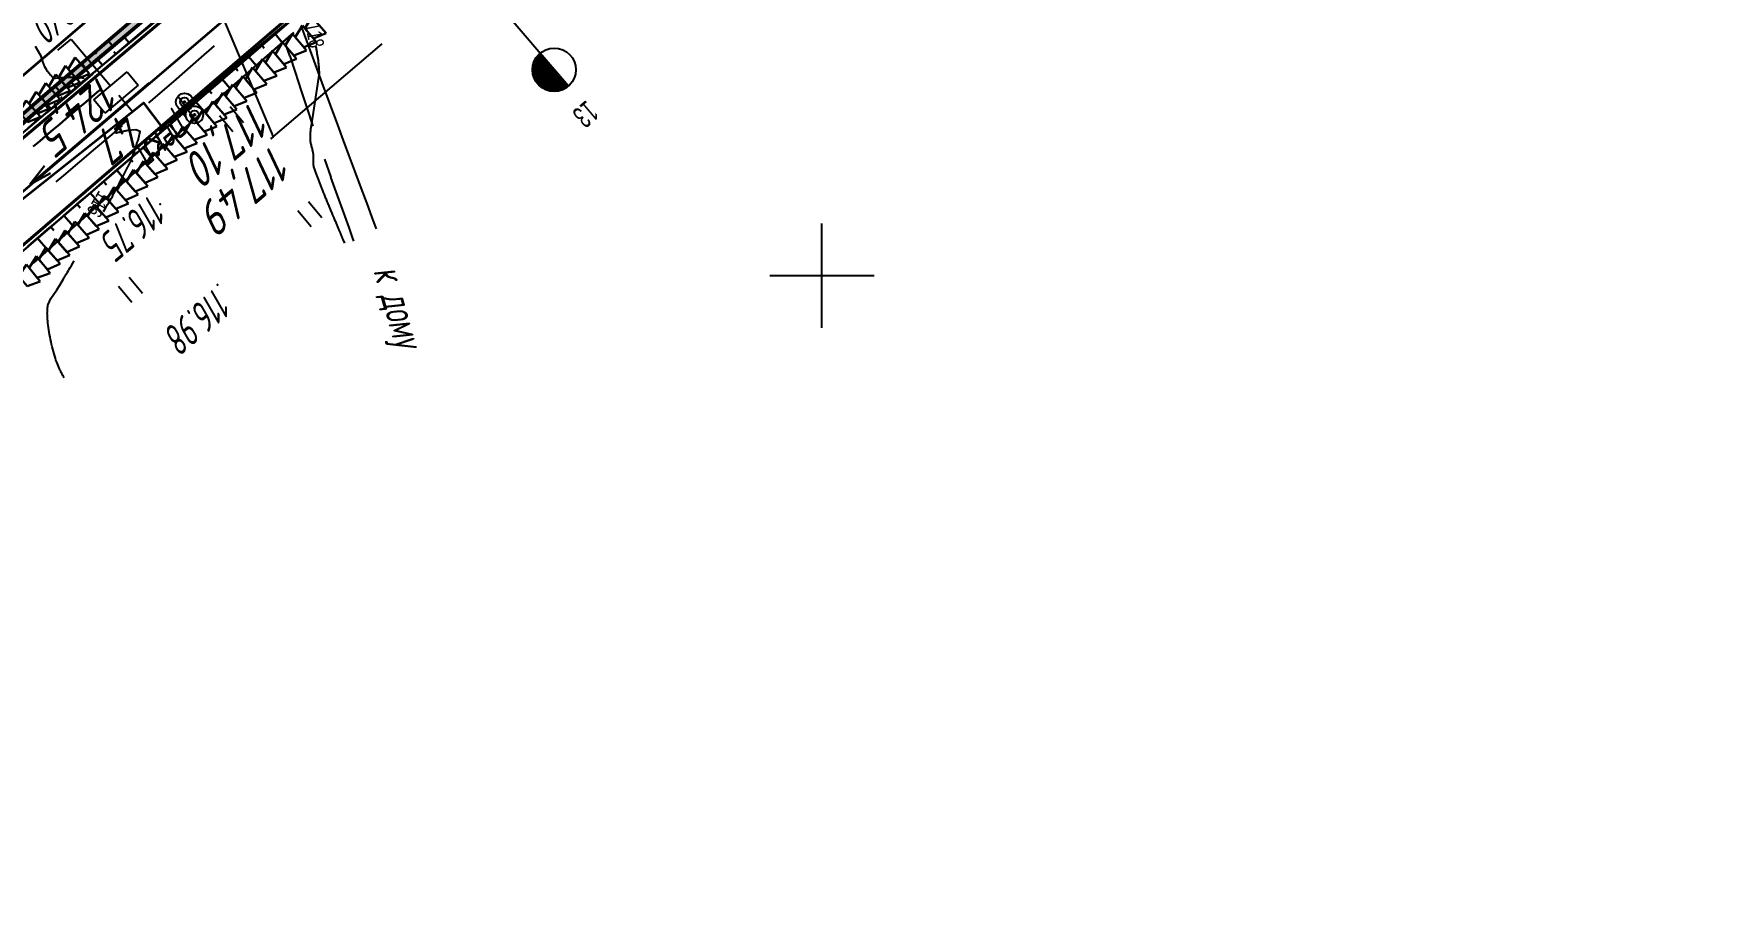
# Model space of a CAD drawing. Header units: millimetres. Extents: x -1799 to 6962, y -1020 to 4121.
# Drawn here: x 6703.7 to 6896, y -992.2 to -893.6 of the extents above; entities that cross this region are included whole.
import ezdxf
from ezdxf import colors
from ezdxf.entities.mleader import LeaderData, LeaderLine
from ezdxf.math import Vec2, Vec3

# ---------------------------------------------------------------- set-up
doc = ezdxf.new("R2010")
doc.units = ezdxf.units.MM
doc.linetypes.add('CONTI', pattern=[0])
for name, color, linetype, lineweight in [('10', 1, 'Continuous', 35), ('КОПИЯ_ОСЬ_13_ОТКОСЫ', 7, 'Continuous', 30), ('КОПИЯ_ОСЬ_ОТКОСЫ', 7, 'Continuous', 30), ('Огражд-перила', 1, 'ограждение2', 40), ('ОСЬ_ВЕРХ_ПОКРЫТИЯ_ГРАНИЦЫ_ПОЛОС', 7, 'Continuous', 30), ('ОСЬ_ВЕРХ_ПОКРЫТИЯ_ОСЬ', 1, 'Continuous', 30), ('Отметки', 5, 'Continuous', 30), ('Тротуар', 40, 'Continuous', 35), ('Уклоны ПЧ', 5, 'Continuous', 30)]:
    doc.layers.add(name, color=color, linetype=linetype, lineweight=lineweight)
for name, color, linetype in [('GOR_BDEFAULT', 212, 'CONTI'), ('NAD_MDEFAULT', 7, 'CONTI'), ('PI_OTDEFAULT', 172, 'CONTI'), ('PI_TTDEFAULT', 5, 'CONTI'), ('SETKR', 2, 'CONTI'), ('SIT_LDEFAULT', 7, 'CONTI'), ('USLZNDEFAULT', 7, 'CONTI'), ('канава', 7, 'Continuous'), ('КОПИЯ_ОСЬ_ТАНГЕНСЫ', 1, 'Continuous'), ('ОСЬ_ВЕРХ_ПОКРЫТИЯ_КИЛОМЕТЫ', 1, 'Continuous'), ('ОСЬ_ВЕРХ_ПОКРЫТИЯ_ПИКЕТЫ', 1, 'Continuous'), ('ОСЬ_ВЕРХ_ПОКРЫТИЯ_ТАНГЕНСЫ', 1, 'Continuous'), ('разметка', 7, 'Continuous')]:
    doc.layers.add(name, color=color, linetype=linetype)
doc.layers.get('КОПИЯ_ОСЬ_ОТКОСЫ').off()
doc.styles.add('eskd', font='spds.shx', dxfattribs={"width": 1.2, "oblique": 15})
doc.styles.add('SHRFT', font='TXT', dxfattribs={"width": 3.5})
doc.styles.get("Standard").update_dxf_attribs({"font": 'arial.ttf'})
doc.styles.add('ГОСТ', font='', dxfattribs={"oblique": 15, "height": 4})
doc.styles.get('ГОСТ').set_extended_font_data('GOST type A')
doc.linetypes.add('ограждение2', pattern='A,0.25,-0.1,[132,ltypeshp.shx,S=0.1,R=0,X=-0.1,Y=0],-0.1,1', length=1.45)

# ---------------------------------------------------------------- blocks, each defined once
blk = doc.blocks.new('BL_333')
at = {"color": 0}
for p, q in [((0, -6), (0, 6)), ((-6, 0), (6, 0))]:
    blk.add_line(p, q, dxfattribs=at)
blk = doc.blocks.new('BL_2011')
at = {"color": 0}
for p, q in [((0, 0), (0, 2.4)), ((1.6, 0), (1.6, 2.4))]:
    blk.add_line(p, q, dxfattribs=at)
blk = doc.blocks.new('BL_22')
at = {"color": 0}
for radius in [1, 0.5, 0.1]:
    blk.add_circle((0, 0), radius, dxfattribs=at)
blk = doc.blocks.new('BL_13')
at = {"color": 0}
for p, q in [((-2.5, 7), (-2.5, 9)), ((-2.5, 9), (2.5, 9)), ((2.5, 9), (2.5, 7)), ((0, 7), (-2.5, 7)), ((0, 0), (0, 7)), ((2.5, 7), (0, 7)), ((2, 0), (0, 0))]:
    blk.add_line(p, q, dxfattribs=at)
blk = doc.blocks.new('6')
at = {"layer": 'канава', "color": 5, "linetype": 'Continuous', "lineweight": 30}
for p, q in [((-1.5, -1.25), (-1.5, 1.25)), ((0, 0.75), (-1.5, 1.25)), ((0, 0.75), (0, -0.75)), ((0, -0.75), (-1.5, -1.25))]:
    blk.add_line(p, q, dxfattribs=at)
blk = doc.blocks.new('*U60')
at = {"layer": 'КОПИЯ_ОСЬ_13_ОТКОСЫ'}
for points in [[(155.14, -768.55), (139.83, -781.42), (124.64, -794.43)], [(154.58, -767.89), (124.23, -793.95)], [(141.78, -778.88), (142.23, -779.4)], [(140.27, -780.18), (140.42, -780.35)], [(137.23, -782.79), (137.37, -782.95)], [(138.75, -781.48), (139.18, -781.98)], [(135.71, -784.09), (136.14, -784.58)], [(134.2, -785.39), (134.34, -785.56)]]:
    blk.add_lwpolyline(points, dxfattribs=at)
blk = doc.blocks.new('_None')
blk = doc.blocks.new('Стрелка')
at = {"layer": 'Уклоны ПЧ', "ltscale": 2}
for points in [[(-0.02, -0.05), (-0.02, 17.97)], [(-0.02, -0.05), (-0.58, 2.62)], [(-0.02, -0.05), (0.53, 2.62)]]:
    blk.add_lwpolyline(points, dxfattribs=at)

msp = doc.modelspace()

# ---------------------------------------------------------------- hatches: boundary and pattern name
at = {"layer": 'Тротуар', "lineweight": 30, "ltscale": 7}
msp.add_hatch(color=256, dxfattribs=at).paths.add_polyline_path([(6726.22, -882.14), (6715.69, -891.38), (6704.52, -900.89), (6695.62, -908.73), (6680.4, -921.57), (6674.05, -926.55), (6659.84, -937.2), (6652.05, -940.83), (6652.87, -941.55), (6660, -938.23), (6660.36, -938.06), (6660.96, -937.61), (6674.66, -927.34), (6681.03, -922.35), (6696.27, -909.49), (6705.37, -901.48), (6716.08, -892.42), (6726.48, -883.18)])

# ---------------------------------------------------------------- linework, layer by layer
at = {"layer": '10'}
for points in [[(6665.7, -943.57), (6667.66, -946.11), (6693.42, -926.39), (6690.16, -922.25), (6716.35, -901.53), (6718.5, -904.33), (6768.79, -862.3), (6777.19, -859.55), (6869.69, -782.43), (6884.53, -761.72), (6893.7, -739.66), (6896.04, -716.23), (6894.48, -695.14), (6882.06, -646.69)], [(6690.16, -922.25), (6716.35, -901.53), (6718.5, -904.33), (6768.79, -862.3), (6777.19, -859.55), (6869.69, -782.43), (6884.53, -761.72), (6893.7, -739.66), (6896.04, -716.23)], [(6868.47, -727.07), (6863.26, -739.04), (6864.27, -742.9), (6853.35, -765.16), (6762.27, -847.2), (6690.79, -908.35)], [(6864.27, -742.9), (6853.35, -765.16), (6762.27, -847.2), (6690.79, -908.35), (6671.23, -925.92), (6669.59, -927.4), (6663.49, -936.09), (6660.84, -942.24), (6644.66, -936.02), (6598.01, -978.06), (6595.6, -980), (6609.77, -992.21), (6612.62, -989.12), (6619.49, -982.92), (6619.49, -982.92), (6662.38, -946.48), (6665.7, -943.57)]]:
    msp.add_lwpolyline(points, dxfattribs=at)
at = {"layer": 'GOR_BDEFAULT', "color": 212, "flags": 128}
for points, elevation in [([(6709.53, -898.68), (6709.45, -898.67), (6709.35, -898.67), (6709.25, -898.66), (6709.14, -898.65), (6709.02, -898.64), (6708.9, -898.64), (6708.77, -898.63), (6708.64, -898.62), (6708.52, -898.62), (6708.39, -898.61), (6708.26, -898.6), (6708.13, -898.6), (6708.01, -898.59), (6707.89, -898.59), (6707.78, -898.59), (6706.76, -898.65), (6706.29, -898.71), (6705.89, -898.55), (6705.85, -898.51), (6705.8, -898.46), (6705.76, -898.41), (6705.71, -898.36), (6705.66, -898.31), (6705.62, -898.25), (6705.57, -898.19), (6705.52, -898.13), (6705.47, -898.07), (6705.42, -898.01), (6705.38, -897.96), (6705.33, -897.9), (6705.29, -897.84), (6705.25, -897.79), (6705.22, -897.75), (6704.99, -897.37), (6704.89, -897.08), (6704.7, -896.56), (6704.57, -896.17), (6703.92, -895.05)], 116), ([(6735.71, -903.89), (6736.58, -898.11), (6736.57, -898.03), (6736.57, -897.94), (6736.56, -897.84), (6736.55, -897.74), (6736.55, -897.63), (6736.54, -897.52), (6736.53, -897.41), (6736.52, -897.29), (6736.51, -897.17), (6736.5, -897.05), (6736.48, -896.94), (6736.47, -896.82), (6736.46, -896.7), (6736.45, -896.59), (6736.43, -896.49), (6736.42, -896.38), (6736.4, -896.28), (6736.38, -896.18), (6736.37, -896.08), (6736.35, -895.99), (6736.33, -895.89), (6736.32, -895.79), (6736.3, -895.69), (6736.28, -895.59), (6736.26, -895.48), (6736.24, -895.37), (6736.22, -895.25), (6736.2, -895.13), (6736.18, -895.01)], 118), ([(6736.58, -898.19), (6736.58, -898.11), (6736.57, -898.03), (6736.57, -897.94), (6736.56, -897.84), (6736.55, -897.74), (6736.55, -897.63), (6736.54, -897.52), (6736.53, -897.41), (6736.52, -897.29), (6736.51, -897.17), (6736.5, -897.05), (6736.48, -896.94), (6736.47, -896.82), (6736.46, -896.7), (6736.45, -896.59), (6736.43, -896.49), (6736.42, -896.38), (6736.4, -896.28), (6736.38, -896.18), (6736.37, -896.08), (6736.35, -895.99), (6736.33, -895.89), (6736.32, -895.79), (6736.3, -895.69), (6736.28, -895.59), (6736.26, -895.48), (6736.24, -895.37), (6736.22, -895.25), (6736.2, -895.13), (6736.18, -895.01)], 118), ([(6735.88, -908.58), (6735.9, -907.46), (6735.89, -907.38), (6735.87, -907.29), (6735.85, -907.2), (6735.83, -907.11), (6735.81, -907.01), (6735.78, -906.91), (6735.76, -906.81), (6735.73, -906.71), (6735.7, -906.6), (6735.68, -906.49), (6735.65, -906.39), (6735.62, -906.28), (6735.6, -906.17), (6735.58, -906.06), (6735.56, -905.95), (6735.55, -905.84), (6735.54, -905.73), (6735.53, -905.63), (6735.53, -905.52), (6735.53, -905.42), (6735.53, -905.32), (6735.53, -905.22), (6735.53, -905.12), (6735.54, -905.02), (6735.55, -904.93), (6735.56, -904.84), (6735.57, -904.76), (6735.58, -904.68), (6735.59, -904.6), (6735.6, -904.52), (6735.71, -903.89)], 118), ([(6711.77, -913.99), (6711.94, -913.7), (6712.09, -913.44), (6712.23, -913.21), (6712.35, -913), (6712.46, -912.82), (6712.55, -912.65), (6712.64, -912.5), (6712.71, -912.37), (6712.78, -912.26), (6712.83, -912.15), (6712.88, -912.06), (6712.93, -911.97), (6712.97, -911.89), (6713.01, -911.81), (6713.05, -911.74), (6713.09, -911.66), (6713.13, -911.58), (6713.17, -911.51), (6713.21, -911.43), (6713.25, -911.35), (6713.29, -911.27), (6713.33, -911.19), (6713.37, -911.12), (6713.42, -911.04), (6713.46, -910.96), (6713.5, -910.88), (6713.54, -910.8), (6713.58, -910.72), (6713.62, -910.64), (6713.66, -910.56), (6713.71, -910.48), (6713.75, -910.4), (6713.79, -910.32), (6713.83, -910.24), (6713.87, -910.16), (6713.91, -910.09), (6713.96, -910.01), (6714, -909.93), (6714.04, -909.85), (6714.08, -909.77), (6714.12, -909.7), (6714.16, -909.62), (6714.2, -909.54), (6714.24, -909.47), (6714.28, -909.4), (6714.32, -909.32), (6714.36, -909.25), (6714.4, -909.18), (6714.44, -909.1), (6714.48, -909.03), (6714.52, -908.96), (6714.56, -908.89), (6714.6, -908.82), (6714.63, -908.75), (6714.67, -908.67), (6714.71, -908.6), (6714.74, -908.53), (6714.78, -908.46), (6714.81, -908.38), (6714.84, -908.31), (6714.88, -908.23), (6714.91, -908.15), (6714.94, -908.07), (6714.97, -907.99), (6715, -907.91), (6715.03, -907.83), (6715.06, -907.75), (6715.09, -907.67), (6715.12, -907.58), (6715.15, -907.49), (6715.18, -907.41), (6715.21, -907.32), (6715.24, -907.23), (6715.27, -907.14), (6715.3, -907.04), (6715.33, -906.95), (6715.37, -906.85), (6715.4, -906.76), (6715.43, -906.66), (6715.47, -906.56), (6715.5, -906.47), (6715.53, -906.37), (6715.57, -906.27), (6715.6, -906.18), (6715.63, -906.09), (6715.67, -905.99), (6715.7, -905.9), (6715.73, -905.81), (6715.76, -905.73), (6715.79, -905.65), (6715.97, -904.79), (6715.47, -904.63), (6714.54, -904.71), (6714.45, -904.73), (6714.35, -904.74), (6714.25, -904.76), (6714.15, -904.78), (6714.05, -904.81), (6713.94, -904.83), (6713.84, -904.85), (6713.74, -904.87), (6713.64, -904.9), (6713.54, -904.92), (6713.45, -904.94), (6713.36, -904.96), (6713.28, -904.98), (6713.21, -905), (6713.14, -905.01)], 116), ([(6736.39, -910.1), (6736.35, -910.01), (6736.31, -909.91), (6736.27, -909.81), (6736.23, -909.71), (6736.19, -909.6), (6736.15, -909.5), (6736.11, -909.39), (6736.07, -909.28), (6736.04, -909.18), (6736, -909.07), (6735.97, -908.97), (6735.94, -908.86), (6735.92, -908.76), (6735.9, -908.67), (6735.88, -908.58)], 118), ([(6736.39, -910.1), (6736.35, -910.01), (6736.31, -909.91), (6736.27, -909.81), (6736.23, -909.71), (6736.19, -909.6), (6736.15, -909.5), (6736.11, -909.39), (6736.07, -909.28), (6736.04, -909.18), (6736, -909.07), (6735.97, -908.97), (6735.94, -908.86), (6735.92, -908.76), (6735.9, -908.67), (6735.88, -908.58)], 118), ([(6739.49, -917.65), (6739.31, -917.22), (6739.28, -917.17), (6739.26, -917.12), (6739.24, -917.07), (6739.22, -917.01), (6739.19, -916.95), (6739.16, -916.89), (6739.14, -916.82), (6739.11, -916.75), (6739.08, -916.68), (6739.05, -916.61), (6739.02, -916.53), (6738.99, -916.45), (6738.95, -916.37), (6738.92, -916.29), (6738.88, -916.21), (6738.85, -916.12), (6738.81, -916.03), (6738.77, -915.94), (6738.73, -915.85), (6738.7, -915.76), (6738.66, -915.66), (6738.61, -915.57), (6738.57, -915.47), (6738.53, -915.37), (6738.49, -915.27), (6738.44, -915.16), (6738.4, -915.06), (6738.36, -914.95), (6738.31, -914.84), (6738.27, -914.74), (6738.22, -914.63), (6738.17, -914.51), (6738.13, -914.4), (6738.08, -914.29), (6738.03, -914.17), (6737.98, -914.06), (6737.93, -913.94), (6737.88, -913.83), (6737.83, -913.71), (6737.79, -913.59), (6737.74, -913.47), (6737.69, -913.35), (6737.63, -913.23), (6737.58, -913.11), (6737.53, -912.99), (6737.48, -912.86), (6737.43, -912.74), (6737.38, -912.62), (6737.33, -912.5), (6737.28, -912.38), (6737.23, -912.26), (6737.18, -912.14), (6737.14, -912.03), (6737.09, -911.91), (6737.05, -911.8), (6737, -911.69), (6736.96, -911.59), (6736.92, -911.49), (6736.88, -911.39), (6736.84, -911.3), (6736.39, -910.1)], 118), ([(6707.24, -933.09), (6707.19, -933.02), (6707.14, -932.94), (6707.09, -932.84), (6707.03, -932.74), (6706.96, -932.62), (6706.9, -932.5), (6706.83, -932.36), (6706.75, -932.21), (6706.68, -932.05), (6706.6, -931.88), (6706.53, -931.7), (6706.45, -931.51), (6706.37, -931.3), (6706.29, -931.08), (6706.22, -930.85), (6706.14, -930.61), (6706.07, -930.35), (6706, -930.08), (6705.93, -929.81), (6705.86, -929.53), (6705.79, -929.25), (6705.73, -928.97), (6705.67, -928.68), (6705.62, -928.4), (6705.56, -928.12), (6705.52, -927.84), (6705.47, -927.57), (6705.43, -927.31), (6705.4, -927.06), (6705.37, -926.83), (6705.35, -926.6), (6705.33, -926.39), (6705.31, -926.19), (6705.3, -926.01), (6705.3, -925.84), (6705.29, -925.68), (6705.3, -925.53), (6705.3, -925.39), (6705.31, -925.26), (6705.32, -925.14), (6705.33, -925.03), (6705.34, -924.93), (6705.36, -924.83), (6705.37, -924.74), (6705.39, -924.66), (6705.7, -923.99), (6706.04, -923.5), (6706.38, -922.99), (6706.74, -922.44), (6707.17, -921.72), (6707.2, -921.66), (6707.23, -921.61), (6707.27, -921.54), (6707.31, -921.47), (6707.36, -921.39), (6707.41, -921.3), (6707.47, -921.2), (6707.54, -921.08), (6707.62, -920.95), (6707.71, -920.79), (6707.82, -920.61), (6707.93, -920.41), (6708.07, -920.19), (6708.22, -919.94), (6708.39, -919.65)], 116)]:
    msp.add_lwpolyline(points, dxfattribs=dict(at, elevation=elevation))
at = {"layer": 'PI_TTDEFAULT', "color": 5}
for p in [(6718.26, -913.15, 116.75), (6724.84, -922.42, 116.98)]:
    msp.add_point(p, dxfattribs=at)
at = {"layer": 'SIT_LDEFAULT', "color": 7}
for p, q in [((6734.43, -892.62), (6735.08, -894.39)), ((6712.78, -896.18), (6712.65, -896.3)), ((6722.73, -896.53), (6724.53, -894.97)), ((6733.19, -896.13), (6732.69, -894.71)), ((6733.83, -898.01), (6733.2, -896.13)), ((6735.08, -894.39), (6735.92, -896.68)), ((6712.65, -896.3), (6710.5, -898.22)), ((6720.13, -898.79), (6722.73, -896.53)), ((6734.52, -900.13), (6733.83, -898.01)), ((6735.92, -896.68), (6736.86, -899.22)), ((6708.51, -899.93), (6706.54, -901.58)), ((6710.5, -898.22), (6708.51, -899.94)), ((6717.42, -901.13), (6720.13, -898.79)), ((6735.24, -902.31), (6734.52, -900.13)), ((6736.86, -899.22), (6737.8, -901.77)), ((6706.54, -901.59), (6705.18, -902.69)), ((6716.97, -901.53), (6717.43, -901.14)), ((6720.39, -900.82), (6722.51, -903.78)), ((6737.8, -901.77), (6738.66, -904.06)), ((6735.86, -904.19), (6735.24, -902.31)), ((6710.89, -906.73), (6712.74, -905.16)), ((6712.74, -905.16), (6713.94, -904.13)), ((6738.66, -904.06), (6739.32, -905.85)), ((6739.32, -905.85), (6739.92, -907.48)), ((6709.04, -908.29), (6710.89, -906.73)), ((6739.92, -907.48), (6740.62, -909.34)), ((6707.19, -909.85), (6709.04, -908.29)), ((6737.91, -910.05), (6737.18, -907.99)), ((6740.62, -909.34), (6741.33, -911.26)), ((6706.3, -910.6), (6707.19, -909.85)), ((6738.66, -912.17), (6737.9, -910.05)), ((6741.33, -911.26), (6742.01, -913.06)), ((6739.38, -914.16), (6738.66, -912.17)), ((6742.01, -913.06), (6742.57, -914.57)), ((6739.98, -915.82), (6739.38, -914.16)), ((6742.57, -914.57), (6742.96, -915.61)), ((6740.39, -916.97), (6739.98, -915.82)), ((6740.54, -917.39), (6740.39, -916.97)), ((6742.96, -915.61), (6743.1, -915.99))]:
    msp.add_line(p, q, dxfattribs=at)
at = {"layer": 'КОПИЯ_ОСЬ_13_ОТКОСЫ'}
for points in [[(6736.33, -876.26), (6690.65, -914.94)], [(6725.67, -884.09), (6710.36, -896.97), (6695.17, -909.98)], [(6742.82, -883.87), (6697.39, -922.86)], [(6733.63, -893.43), (6718.57, -906.6), (6703.66, -919.93)], [(6714.68, -894.59), (6714.06, -893.85)], [(6731.48, -893.6), (6732.31, -894.58)], [(6713.16, -895.88), (6712.95, -895.64)], [(6728.44, -896.21), (6729.3, -897.21)], [(6729.96, -894.91), (6730.24, -895.23)], [(6711.63, -897.18), (6711, -896.43)], [(6726.93, -897.51), (6727.21, -897.84)], [(6708.58, -899.76), (6707.96, -899.02)], [(6710.11, -898.47), (6709.89, -898.22)], [(6723.89, -900.12), (6724.19, -900.46)], [(6725.41, -898.81), (6726.29, -899.84)], [(6705.53, -902.35), (6704.92, -901.63)], [(6707.05, -901.05), (6706.85, -900.81)], [(6722.37, -901.42), (6723.28, -902.48)], [(6704, -903.64), (6703.8, -903.4)], [(6720.86, -902.72), (6721.16, -903.07)], [(6717.82, -905.33), (6718.13, -905.69)], [(6719.34, -904.03), (6720.27, -905.11)], [(6716.3, -906.63), (6717.27, -907.76)], [(6713.27, -909.24), (6714.29, -910.43)], [(6714.79, -907.93), (6715.11, -908.31)], [(6711.75, -910.54), (6712.09, -910.93)], [(6708.71, -913.14), (6709.07, -913.56)], [(6710.23, -911.84), (6711.31, -913.09)], [(6707.2, -914.45), (6708.33, -915.76)], [(6704.16, -917.05), (6705.34, -918.43)], [(6705.68, -915.75), (6706.06, -916.19)]]:
    msp.add_lwpolyline(points, dxfattribs=at)
at = {"layer": 'КОПИЯ_ОСЬ_ТАНГЕНСЫ'}
msp.add_line((6894.06, -748.34), (6669.28, -940), dxfattribs=at)
at = {"layer": 'Огражд-перила', "ltscale": 7}
for points in [[(6686.91, -931.18), (6723.22, -900.1), (6760.22, -868.45), (6773.27, -857.3), (6787.69, -845.01), (6806.1, -829.33), (6835.27, -804.46), (6855.46, -787.27, 0.05108), (6870.49, -771.56, 0.079886), (6883.49, -747.86, 0.04301), (6887.12, -734.06, -0.532002), (6894.48, -729.74), (6894.48, -729.74)], [(6680.68, -923.93), (6723.47, -887.85, 0.375775), (6725.33, -880), (6724.21, -877.77)]]:
    msp.add_lwpolyline(points, format="xyb", dxfattribs=at)
at = {"layer": 'ОСЬ_ВЕРХ_ПОКРЫТИЯ_ГРАНИЦЫ_ПОЛОС'}
for points in [[(6724.72, -886.35), (6709.16, -899.27), (6708.4, -899.91), (6707.65, -900.55), (6706.89, -901.19), (6706.14, -901.83), (6705.38, -902.47), (6704.63, -903.11), (6703.87, -903.75), (6703.12, -904.39)], [(6731.56, -893.53), (6730.81, -894.18), (6730.06, -894.82), (6729.31, -895.47), (6728.56, -896.11), (6727.81, -896.75), (6727.06, -897.4), (6726.31, -898.04), (6725.56, -898.69), (6724.81, -899.33), (6724.06, -899.98), (6723.31, -900.62), (6722.56, -901.26), (6721.8, -901.91), (6721.05, -902.55), (6720.3, -903.2), (6719.55, -903.84), (6718.8, -904.49), (6718.05, -905.13), (6717.3, -905.77), (6716.55, -906.42), (6715.8, -907.06), (6715.05, -907.71), (6714.3, -908.35), (6713.55, -909), (6712.8, -909.64), (6712.05, -910.28), (6711.3, -910.93), (6710.55, -911.57), (6709.8, -912.22), (6709.04, -912.86), (6708.29, -913.51), (6707.54, -914.15), (6706.79, -914.8), (6706.04, -915.44), (6705.29, -916.08), (6704.54, -916.73), (6703.79, -917.37), (6703.04, -918.02)], [(6711.33, -900.06), (6711.22, -900.15), (6710.46, -900.79), (6709.71, -901.43), (6708.95, -902.07), (6708.2, -902.71), (6707.44, -903.35), (6706.69, -903.99), (6705.93, -904.63), (6705.18, -905.27), (6704.42, -905.9), (6703.67, -906.54)]]:
    msp.add_lwpolyline(points, dxfattribs=at)
at = {"layer": 'ОСЬ_ВЕРХ_ПОКРЫТИЯ_КИЛОМЕТЫ'}
for p, q in [((6744.75, -875.65), (6765.19, -899.62)), ((6764.68, -899.95), (6761.54, -896.26)), ((6764.78, -899.91), (6761.6, -896.18)), ((6764.86, -899.86), (6761.66, -896.1)), ((6764.95, -899.8), (6761.73, -896.02)), ((6765.03, -899.74), (6761.8, -895.95)), ((6765.11, -899.68), (6761.87, -895.88)), ((6765.19, -899.62), (6761.94, -895.82)), ((6763.32, -900.21), (6761.07, -897.57)), ((6763.18, -900.19), (6761.07, -897.72)), ((6763.02, -900.16), (6761.07, -897.87)), ((6763.46, -900.22), (6761.08, -897.43)), ((6762.85, -900.11), (6761.09, -898.05)), ((6763.6, -900.22), (6761.1, -897.3)), ((6763.72, -900.21), (6761.13, -897.17)), ((6763.85, -900.2), (6761.16, -897.05)), ((6763.96, -900.19), (6761.19, -896.94)), ((6764.08, -900.17), (6761.23, -896.83)), ((6764.19, -900.14), (6761.27, -896.72)), ((6764.29, -900.11), (6761.32, -896.62)), ((6764.4, -900.08), (6761.37, -896.53)), ((6764.49, -900.04), (6761.42, -896.44)), ((6764.59, -900), (6761.48, -896.35)), ((6762.66, -900.05), (6761.12, -898.24)), ((6762.45, -899.96), (6761.18, -898.47)), ((6762.19, -899.81), (6761.29, -898.74)), ((6761.66, -899.34), (6761.66, -899.34))]:
    msp.add_line(p, q, dxfattribs=at)
msp.add_circle((6763.57, -897.72), 2.5, dxfattribs=at)
at = {"layer": 'ОСЬ_ВЕРХ_ПОКРЫТИЯ_ОСЬ'}
msp.add_lwpolyline([(6838.94, -795.34), (6697.71, -915.76)], dxfattribs=at)
at = {"layer": 'ОСЬ_ВЕРХ_ПОКРЫТИЯ_ПИКЕТЫ'}
msp.add_line((6713.5, -900.65), (6715.12, -902.56), dxfattribs=at)
at = {"layer": 'ОСЬ_ВЕРХ_ПОКРЫТИЯ_ТАНГЕНСЫ'}
msp.add_line((6894.06, -748.34), (6669.28, -940), dxfattribs=at)
at = {"layer": 'разметка', "lineweight": 30, "ltscale": 7}
msp.add_lwpolyline([(6726.89, -890.88), (6708.48, -906.57, -0.003372), (6683.81, -927.48, -0.007197), (6674.49, -934.98, -0.008027), (6674.49, -934.98, -0.012479), (6661.5, -944.6)], format="xyb", dxfattribs=at)
at = {"layer": 'Тротуар', "lineweight": 30, "ltscale": 7}
for points in [[(6652.05, -940.83), (6659.84, -937.2), (6674.05, -926.55), (6680.4, -921.57), (6695.62, -908.73), (6704.52, -900.89), (6715.69, -891.38), (6726.04, -882.29)], [(6660.36, -938.06), (6674.66, -927.34), (6681.03, -922.35), (6696.27, -909.49), (6705.37, -901.48), (6716.08, -892.42), (6726.48, -883.18)]]:
    msp.add_lwpolyline(points, dxfattribs=at)

# ---------------------------------------------------------------- block references
at = {"layer": 'SETKR', "color": 82}
msp.add_blockref('BL_333', (6794.35, -921.36), dxfattribs=at)
at = {"layer": 'USLZNDEFAULT', "color": 7}
for name, p, rotation in [('BL_13', (6708.05, -894.19), 220), ('BL_22', (6721.07, -901.42), 40), ('BL_22', (6722.21, -902.89), 40), ('BL_2011', (6726.62, -904.85), 40), ('BL_2011', (6735.62, -915.75), 40), ('BL_2011', (6715.02, -924.45), 40)]:
    msp.add_blockref(name, p, dxfattribs=dict(at, rotation=rotation))
at = {"layer": 'КОПИЯ_ОСЬ_13_ОТКОСЫ'}
msp.add_blockref('*U60', (6570.53, -115.54), dxfattribs=at)
at = {"layer": 'КОПИЯ_ОСЬ_ОТКОСЫ'}
for p, rotation in [((6735.41, -893.56), 221.3903489018407), ((6733.14, -895.52), 220.2837179255638), ((6734.28, -894.55), 220.2837179255638), ((6730.85, -897.46), 220.2837179255638), ((6732, -896.49), 220.2837179255638), ((6707.08, -899.21), 221.1288416123986), ((6708.2, -898.22), 221.1288416123986), ((6728.56, -899.4), 220.2837179255638), ((6729.71, -898.43), 220.2837179255638), ((6704.82, -901.18), 221.1288416123986), ((6705.95, -900.2), 221.1288416123986), ((6726.27, -901.34), 220.2837179255638), ((6727.42, -900.37), 220.2837179255638), ((6702.56, -903.16), 221.1288416123986), ((6703.69, -902.17), 221.1288416123986), ((6723.99, -903.27), 220.2837179255638), ((6725.13, -902.3), 220.2837179255638), ((6721.7, -905.21), 220.2837179255638), ((6722.84, -904.24), 220.2837179255638), ((6719.41, -907.15), 220.2837179255638), ((6720.55, -906.18), 220.2837179255638), ((6717.16, -909.14), 221.5282269804899), ((6718.28, -908.14), 221.5282269804899), ((6714.91, -911.13), 221.5282269804899), ((6716.04, -910.13), 221.5282269804899), ((6712.67, -913.12), 221.5282269804899), ((6713.79, -912.12), 221.5282269804899), ((6710.42, -915.11), 221.5282269804899), ((6711.54, -914.11), 221.5282269804899), ((6708.17, -917.09), 221.5282269804899), ((6709.3, -916.1), 221.5282269804899), ((6705.93, -919.08), 221.5282269804899), ((6707.05, -918.09), 221.5282269804899), ((6703.67, -921.05), 219.2210994405572), ((6704.81, -920.08), 221.5282269804899), ((6702.51, -922), 219.2210994405572)]:
    msp.add_blockref('6', p, dxfattribs=dict(at, rotation=rotation))
at = {"layer": 'Уклоны ПЧ', "rotation": 310.3250910361551}
msp.add_blockref('Стрелка', (6703.33, -910.88), dxfattribs=at)

# ---------------------------------------------------------------- texts
at = {"layer": 'GOR_BDEFAULT', "color": 212, "style": 'SHRFT', "width": 0.75}
for s, rotation, p in [('118', 281.129, (6734.92, -892.49, 118)), ('116', 239.1588, (6711.25, -911.5, 116))]:
    msp.add_text(s, height=1.722, rotation=rotation, dxfattribs=at).set_placement(p)
at = {"layer": 'NAD_MDEFAULT', "color": 7, "style": 'eskd', "oblique": 10, "width": 0.8}
for s, rotation, p in [('13/0', 220, (6707.86, -888.14)), ('рекл.', 220, (6720.26, -902.7)), ('к дому', 286, (6742.74, -920.81))]:
    msp.add_text(s, height=3.5, rotation=rotation, dxfattribs=at).set_placement(p)
at = {"layer": 'PI_OTDEFAULT', "color": 172, "style": 'eskd', "oblique": 10, "width": 0.8}
for s, p in [('116.75', (6717.19, -911.92)), ('116.98', (6724.65, -922.6))]:
    msp.add_text(s, height=3.5, rotation=220, dxfattribs=at).set_placement(p)
at = {"layer": 'ОСЬ_ВЕРХ_ПОКРЫТИЯ_КИЛОМЕТЫ', "width": 0.6}
msp.add_text('13', height=2.5, rotation=220.4528, dxfattribs=at).set_placement((6767.27, -901.13))
at = {"layer": 'Отметки', "color": 0, "style": 'ГОСТ', "oblique": 15}
msp.add_text('117,10', height=4, rotation=220.4528, dxfattribs=at).set_placement((6728.98, -901.13, 126.57))
at = {"layer": 'Уклоны ПЧ', "style": 'ГОСТ', "oblique": 15}
for s, p in [('124,5', (6711.61, -898.07)), ('47', (6714.3, -902.21))]:
    msp.add_text(s, height=4, rotation=220.4708, dxfattribs=at).set_placement(p)

# ---------------------------------------------------------------- leaders
at = {"layer": 'Отметки', "ltscale": 0.2}
ml = msp.add_multileader_mtext('Standard', dxfattribs=at)
ml.set_content('117,49', color=256, style='ГОСТ')
ml.set_leader_properties()
ml.set_arrow_properties(name='NONE')
ml.build(insert=Vec2(0, 0))
ml.multileader.update_dxf_attribs({"text_left_attachment_type": 6, "text_right_attachment_type": 6, "dogleg_length": 0.36, "arrow_head_size": 2})
ctx = ml.context
ctx.base_point, ctx.arrow_head_size, ctx.landing_gap_size, ctx.plane_origin, ctx.plane_x_axis, ctx.plane_y_axis = Vec3(6731, -905.66), 2, 0, Vec3(6691.97, -894.69), Vec3(-0.760941, -0.648821), Vec3(0.648821, -0.760941)
ctx.left_attachment, ctx.right_attachment = 6, 6
notes = []
notes.append((ctx, [(0, (1, 1, 0), (6731.27, -905.43), (-0.760941, -0.648821), 0.36, [(0, [(6725.6, -891.98)], 0, [])])]))
ctx.mtext.insert, ctx.mtext.text_direction, ctx.mtext.rotation, ctx.mtext.line_spacing_style, ctx.mtext.flow_direction = Vec3(6733.98, -909.16), Vec3(-0.760941, -0.648821), 3.847627, 2, 5
for ctx, leaders in notes:
    for number, flags, end, landing, length, lines in leaders:
        leader = LeaderData()
        leader.index, (leader.has_last_leader_line, leader.has_dogleg_vector, leader.attachment_direction) = number, flags
        leader.last_leader_point, leader.dogleg_vector, leader.dogleg_length = Vec3(end), Vec3(landing), length
        for number, points, colour, breaks in lines:
            line = LeaderLine()
            line.index, line.vertices, line.color, line.breaks = number, Vec3.list(points), colors.encode_raw_color(colour), breaks
            leader.lines.append(line)
        ctx.leaders.append(leader)

doc.saveas('drawing.dxf')
